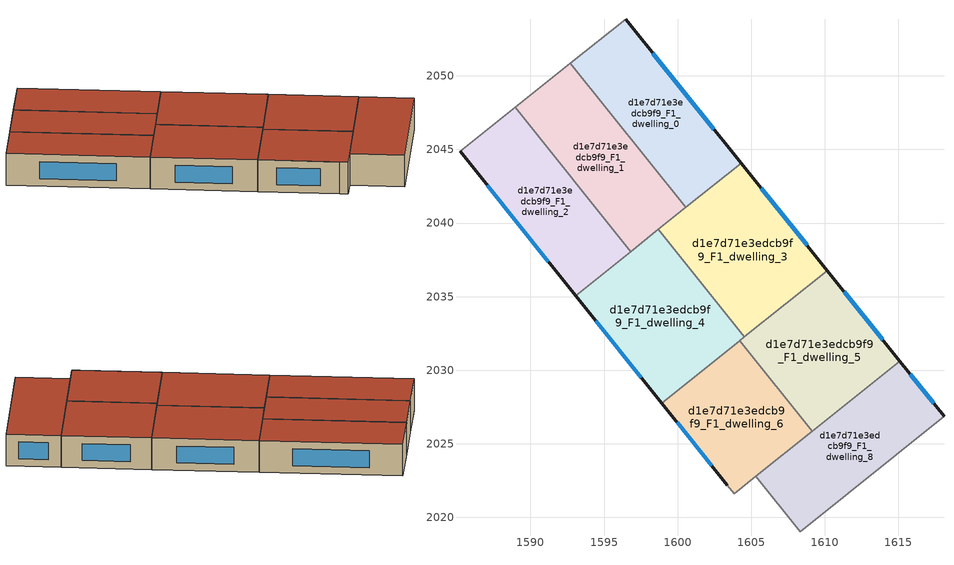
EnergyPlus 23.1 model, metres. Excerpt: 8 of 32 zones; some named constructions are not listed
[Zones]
d1e7d71e3edcb9f9_F1_dwelling_0
 floor to d1e7d71e3edcb9f9_F0_dwelling_0 (EU_floor_Construction): 1596.47,2053.83 1604.3,2044.07 1600.55,2041.06 1592.72,2050.84 z3
 wall outside (EU_wall_Construction): 1604.3,2044.07 1596.47,2053.83 z3:6
 wall to d1e7d71e3edcb9f9_F1_dwelling_1 (EU_wall_Construction): 1592.72,2050.84 1600.55,2041.06 z3:6
 wall adiabatic (EU_wall_Construction): 1596.47,2053.83 1592.72,2050.84 z3:6
 wall to d1e7d71e3edcb9f9_F1_dwelling_3 (EU_wall_Construction): 1600.55,2041.06 1604.3,2044.07 z3:6
 window (EU_Window_Construction): 1602.46,2046.36 1598.31,2051.54 z3.7:5.3
 roof outside (EU_roof_Construction): 1604.3,2044.07 1596.47,2053.83 1592.72,2050.84 1600.55,2041.06 z6
d1e7d71e3edcb9f9_F1_dwelling_1
 floor to d1e7d71e3edcb9f9_F0_dwelling_1 (EU_floor_Construction): 1592.72,2050.84 1600.55,2041.06 1596.8,2038.06 1588.96,2047.85 z3
 wall to d1e7d71e3edcb9f9_F1_dwelling_2 (EU_wall_Construction): 1588.96,2047.85 1596.8,2038.06 z3:6
 wall adiabatic (EU_wall_Construction): 1592.72,2050.84 1588.96,2047.85 z3:6
 wall to d1e7d71e3edcb9f9_F1_dwelling_4 (EU_wall_Construction): 1596.8,2038.06 1598.68,2039.57 z3:6
 wall to d1e7d71e3edcb9f9_F1_dwelling_3 (EU_wall_Construction): 1598.68,2039.57 1600.55,2041.06 z3:6
 roof outside (EU_roof_Construction): 1600.55,2041.06 1592.72,2050.84 1588.96,2047.85 1596.8,2038.06 z6
d1e7d71e3edcb9f9_F1_dwelling_2
 floor to d1e7d71e3edcb9f9_F0_dwelling_2 (EU_floor_Construction): 1588.96,2047.85 1596.8,2038.06 1593.06,2035.07 1585.21,2044.87 z3
 wall outside (EU_wall_Construction): 1585.21,2044.87 1593.06,2035.07 z3:6
 wall adiabatic (EU_wall_Construction): 1588.96,2047.85 1585.21,2044.87 z3:6
 wall to d1e7d71e3edcb9f9_F1_dwelling_4 (EU_wall_Construction): 1593.06,2035.07 1596.8,2038.06 z3:6
 window (EU_Window_Construction): 1587.06,2042.57 1591.22,2037.37 z3.7:5.3
 roof outside (EU_roof_Construction): 1596.8,2038.06 1588.96,2047.85 1585.21,2044.87 1593.06,2035.07 z6
d1e7d71e3edcb9f9_F1_dwelling_3
 floor to d1e7d71e3edcb9f9_F0_dwelling_3 (EU_floor_Construction): 1604.3,2044.07 1610.17,2036.77 1604.54,2032.26 1598.68,2039.57 z3
 wall outside (EU_wall_Construction): 1610.17,2036.77 1604.3,2044.07 z3:6
 wall to d1e7d71e3edcb9f9_F1_dwelling_4 (EU_wall_Construction): 1598.68,2039.57 1604.54,2032.26 z3:6
 wall to d1e7d71e3edcb9f9_F1_dwelling_5 (EU_wall_Construction): 1604.54,2032.26 1610.17,2036.77 z3:6
 window (EU_Window_Construction): 1608.79,2038.48 1605.68,2042.36 z3.7:5.3
 roof outside (EU_roof_Construction): 1610.17,2036.77 1604.3,2044.07 1598.68,2039.57 1604.54,2032.26 z6
d1e7d71e3edcb9f9_F1_dwelling_4
 floor to d1e7d71e3edcb9f9_F0_dwelling_4 (EU_floor_Construction): 1598.68,2039.57 1604.54,2032.26 1598.92,2027.76 1593.06,2035.07 z3
 wall outside (EU_wall_Construction): 1593.06,2035.07 1598.92,2027.76 z3:6
 wall to d1e7d71e3edcb9f9_F1_dwelling_6 (EU_wall_Construction): 1598.92,2027.76 1604.21,2031.99 z3:6
 wall to d1e7d71e3edcb9f9_F1_dwelling_5 (EU_wall_Construction): 1604.21,2032 1604.54,2032.26 z3:6
 window (EU_Window_Construction): 1594.44,2033.35 1597.54,2029.47 z3.7:5.3
 roof outside (EU_roof_Construction): 1604.54,2032.26 1598.68,2039.57 1593.06,2035.07 1598.92,2027.76 z6
d1e7d71e3edcb9f9_F1_dwelling_5
 floor to d1e7d71e3edcb9f9_F0_dwelling_5 (EU_floor_Construction): 1610.17,2036.77 1615.09,2030.62 1609.13,2025.85 1604.21,2032 z3
 wall outside (EU_wall_Construction): 1615.09,2030.62 1610.17,2036.77 z3:6
 wall to d1e7d71e3edcb9f9_F1_dwelling_6 (EU_wall_Construction): 1604.21,2032 1609.13,2025.85 z3:6
 wall to d1e7d71e3edcb9f9_F1_dwelling_8 (EU_wall_Construction): 1609.13,2025.85 1615.09,2030.62 z3:6
 window (EU_Window_Construction): 1613.93,2032.06 1611.32,2035.32 z3.7:5.3
 roof outside (EU_roof_Construction): 1615.09,2030.62 1610.17,2036.77 1604.21,2032 1609.13,2025.85 z6
d1e7d71e3edcb9f9_F1_dwelling_6
 floor to d1e7d71e3edcb9f9_F0_dwelling_6 (EU_floor_Construction): 1604.21,2032 1609.13,2025.85 1603.84,2021.61 1598.92,2027.76 z3
 wall outside (EU_wall_Construction): 1598.92,2027.76 1603.38,2022.19 z3:6
 wall to d1e7d71e3edcb9f9_F1_dwelling_9 (EU_wall_Construction): 1603.38,2022.18 1603.84,2021.61 1605.31,2022.79 z3:6
 wall to d1e7d71e3edcb9f9_F1_dwelling_8 (EU_wall_Construction): 1605.31,2022.79 1609.13,2025.85 z3:6
 window (EU_Window_Construction): 1599.96,2026.45 1602.33,2023.5 z3.7:5.3
 roof outside (EU_roof_Construction): 1609.13,2025.85 1604.21,2032 1598.92,2027.76 1603.84,2021.61 z6
d1e7d71e3edcb9f9_F1_dwelling_8
 floor to d1e7d71e3edcb9f9_F0_dwelling_8 (EU_floor_Construction): 1615.09,2030.62 1618.09,2026.87 1608.31,2019.04 1605.31,2022.79 z3
 wall outside (EU_wall_Construction): 1618.09,2026.87 1615.09,2030.62 z3:6
 wall to d1e7d71e3edcb9f9_F1_dwelling_9 (EU_wall_Construction): 1605.31,2022.79 1608.31,2019.04 z3:6
 wall to d1e7d71e3edcb9f9_F1_dwelling_11 (EU_wall_Construction): 1608.31,2019.04 1618.09,2026.87 z3:6
 window (EU_Window_Construction): 1617.39,2027.75 1615.79,2029.74 z3.7:5.3
 roof outside (EU_roof_Construction): 1618.09,2026.87 1615.09,2030.62 1605.31,2022.79 1608.31,2019.04 z6
[HVACTEMPLATE:THERMOSTAT] Constant Heating Setpoint=20; Constant Cooling Setpoint=50
EU_HeatOnly_d1e7d71e3edcb9f9_F0_dwelling_0; EU_HeatOnly_d1e7d71e3edcb9f9_F0_dwelling_1; EU_HeatOnly_d1e7d71e3edcb9f9_F0_dwelling_2; EU_HeatOnly_d1e7d71e3edcb9f9_F0_dwelling_3; EU_HeatOnly_d1e7d71e3edcb9f9_F0_dwelling_4; EU_HeatOnly_d1e7d71e3edcb9f9_F0_dwelling_5; EU_HeatOnly_d1e7d71e3edcb9f9_F0_dwelling_6; EU_HeatOnly_d1e7d71e3edcb9f9_F0_dwelling_7; EU_HeatOnly_d1e7d71e3edcb9f9_F0_dwelling_8; EU_HeatOnly_d1e7d71e3edcb9f9_F0_dwelling_9; EU_HeatOnly_d1e7d71e3edcb9f9_F0_dwelling_10; EU_HeatOnly_d1e7d71e3edcb9f9_F0_dwelling_11; EU_HeatOnly_d1e7d71e3edcb9f9_F0_dwelling_12; EU_HeatOnly_d1e7d71e3edcb9f9_F0_dwelling_13; EU_HeatOnly_d1e7d71e3edcb9f9_F0_dwelling_14; EU_HeatOnly_d1e7d71e3edcb9f9_F0_dwelling_15; EU_HeatOnly_d1e7d71e3edcb9f9_F1_dwelling_0; EU_HeatOnly_d1e7d71e3edcb9f9_F1_dwelling_1; EU_HeatOnly_d1e7d71e3edcb9f9_F1_dwelling_2; EU_HeatOnly_d1e7d71e3edcb9f9_F1_dwelling_3; EU_HeatOnly_d1e7d71e3edcb9f9_F1_dwelling_4; EU_HeatOnly_d1e7d71e3edcb9f9_F1_dwelling_5; EU_HeatOnly_d1e7d71e3edcb9f9_F1_dwelling_6; EU_HeatOnly_d1e7d71e3edcb9f9_F1_dwelling_7; EU_HeatOnly_d1e7d71e3edcb9f9_F1_dwelling_8; EU_HeatOnly_d1e7d71e3edcb9f9_F1_dwelling_9; EU_HeatOnly_d1e7d71e3edcb9f9_F1_dwelling_10; EU_HeatOnly_d1e7d71e3edcb9f9_F1_dwelling_11; EU_HeatOnly_d1e7d71e3edcb9f9_F1_dwelling_12; EU_HeatOnly_d1e7d71e3edcb9f9_F1_dwelling_13; EU_HeatOnly_d1e7d71e3edcb9f9_F1_dwelling_14; EU_HeatOnly_d1e7d71e3edcb9f9_F1_dwelling_15
[SCHEDULE:CONSTANT]
Name | Hourly Value
EU_AlwaysOn | 1
EU_CoolingOff | 0
[SCHEDULE:FILE] Column Number=1; Rows to Skip at Top=0; Number of Hours of Data=8760; Column Separator=Comma; Interpolate to Timestep=No; Minutes per Item=60; Adjust Schedule for Daylight Savings=Yes
Name | File
EU_Step8_GainSchedule_d1e7d71e3edcb9f9_F0_dwelling_7_f000 | ../../schedules/d1e7d71e3edcb9f9/d1e7d71e3edcb9f9_F0_dwelling_7_f000_gain.csv
EU_Step8_GainSchedule_d1e7d71e3edcb9f9_F0_dwelling_8_f000 | ../../schedules/d1e7d71e3edcb9f9/d1e7d71e3edcb9f9_F0_dwelling_8_f000_gain.csv
EU_Step8_GainSchedule_d1e7d71e3edcb9f9_F0_dwelling_9_f000 | ../../schedules/d1e7d71e3edcb9f9/d1e7d71e3edcb9f9_F0_dwelling_9_f000_gain.csv
EU_Step8_GainSchedule_d1e7d71e3edcb9f9_F0_dwelling_10_f000 | ../../schedules/d1e7d71e3edcb9f9/d1e7d71e3edcb9f9_F0_dwelling_10_f000_gain.csv
EU_Step8_GainSchedule_d1e7d71e3edcb9f9_F0_dwelling_11_f000 | ../../schedules/d1e7d71e3edcb9f9/d1e7d71e3edcb9f9_F0_dwelling_11_f000_gain.csv
EU_Step8_GainSchedule_d1e7d71e3edcb9f9_F0_dwelling_12_f000 | ../../schedules/d1e7d71e3edcb9f9/d1e7d71e3edcb9f9_F0_dwelling_12_f000_gain.csv
EU_Step8_GainSchedule_d1e7d71e3edcb9f9_F0_dwelling_13_f000 | ../../schedules/d1e7d71e3edcb9f9/d1e7d71e3edcb9f9_F0_dwelling_13_f000_gain.csv
EU_Step8_GainSchedule_d1e7d71e3edcb9f9_F0_dwelling_14_f000 | ../../schedules/d1e7d71e3edcb9f9/d1e7d71e3edcb9f9_F0_dwelling_14_f000_gain.csv
EU_Step8_GainSchedule_d1e7d71e3edcb9f9_F0_dwelling_15_f000 | ../../schedules/d1e7d71e3edcb9f9/d1e7d71e3edcb9f9_F0_dwelling_15_f000_gain.csv
EU_Step8_GainSchedule_d1e7d71e3edcb9f9_F1_dwelling_0_f000 | ../../schedules/d1e7d71e3edcb9f9/d1e7d71e3edcb9f9_F1_dwelling_0_f000_gain.csv
EU_Step8_GainSchedule_d1e7d71e3edcb9f9_F1_dwelling_1_f000 | ../../schedules/d1e7d71e3edcb9f9/d1e7d71e3edcb9f9_F1_dwelling_1_f000_gain.csv
EU_Step8_GainSchedule_d1e7d71e3edcb9f9_F1_dwelling_2_f000 | ../../schedules/d1e7d71e3edcb9f9/d1e7d71e3edcb9f9_F1_dwelling_2_f000_gain.csv
EU_Step8_GainSchedule_d1e7d71e3edcb9f9_F1_dwelling_3_f000 | ../../schedules/d1e7d71e3edcb9f9/d1e7d71e3edcb9f9_F1_dwelling_3_f000_gain.csv
EU_Step8_GainSchedule_d1e7d71e3edcb9f9_F1_dwelling_4_f000 | ../../schedules/d1e7d71e3edcb9f9/d1e7d71e3edcb9f9_F1_dwelling_4_f000_gain.csv
EU_Step8_GainSchedule_d1e7d71e3edcb9f9_F1_dwelling_5_f000 | ../../schedules/d1e7d71e3edcb9f9/d1e7d71e3edcb9f9_F1_dwelling_5_f000_gain.csv
EU_Step8_GainSchedule_d1e7d71e3edcb9f9_F1_dwelling_6_f000 | ../../schedules/d1e7d71e3edcb9f9/d1e7d71e3edcb9f9_F1_dwelling_6_f000_gain.csv
EU_Step8_GainSchedule_d1e7d71e3edcb9f9_F1_dwelling_7_f000 | ../../schedules/d1e7d71e3edcb9f9/d1e7d71e3edcb9f9_F1_dwelling_7_f000_gain.csv
EU_Step8_GainSchedule_d1e7d71e3edcb9f9_F1_dwelling_8_f000 | ../../schedules/d1e7d71e3edcb9f9/d1e7d71e3edcb9f9_F1_dwelling_8_f000_gain.csv
EU_Step8_GainSchedule_d1e7d71e3edcb9f9_F1_dwelling_9_f000 | ../../schedules/d1e7d71e3edcb9f9/d1e7d71e3edcb9f9_F1_dwelling_9_f000_gain.csv
EU_Step8_GainSchedule_d1e7d71e3edcb9f9_F1_dwelling_10_f000 | ../../schedules/d1e7d71e3edcb9f9/d1e7d71e3edcb9f9_F1_dwelling_10_f000_gain.csv
EU_Step8_GainSchedule_d1e7d71e3edcb9f9_F1_dwelling_11_f000 | ../../schedules/d1e7d71e3edcb9f9/d1e7d71e3edcb9f9_F1_dwelling_11_f000_gain.csv
EU_Step8_GainSchedule_d1e7d71e3edcb9f9_F1_dwelling_12_f000 | ../../schedules/d1e7d71e3edcb9f9/d1e7d71e3edcb9f9_F1_dwelling_12_f000_gain.csv
EU_Step8_GainSchedule_d1e7d71e3edcb9f9_F1_dwelling_13_f000 | ../../schedules/d1e7d71e3edcb9f9/d1e7d71e3edcb9f9_F1_dwelling_13_f000_gain.csv
EU_Step8_GainSchedule_d1e7d71e3edcb9f9_F1_dwelling_14_f000 | ../../schedules/d1e7d71e3edcb9f9/d1e7d71e3edcb9f9_F1_dwelling_14_f000_gain.csv
EU_Step8_GainSchedule_d1e7d71e3edcb9f9_F1_dwelling_15_f000 | ../../schedules/d1e7d71e3edcb9f9/d1e7d71e3edcb9f9_F1_dwelling_15_f000_gain.csv
